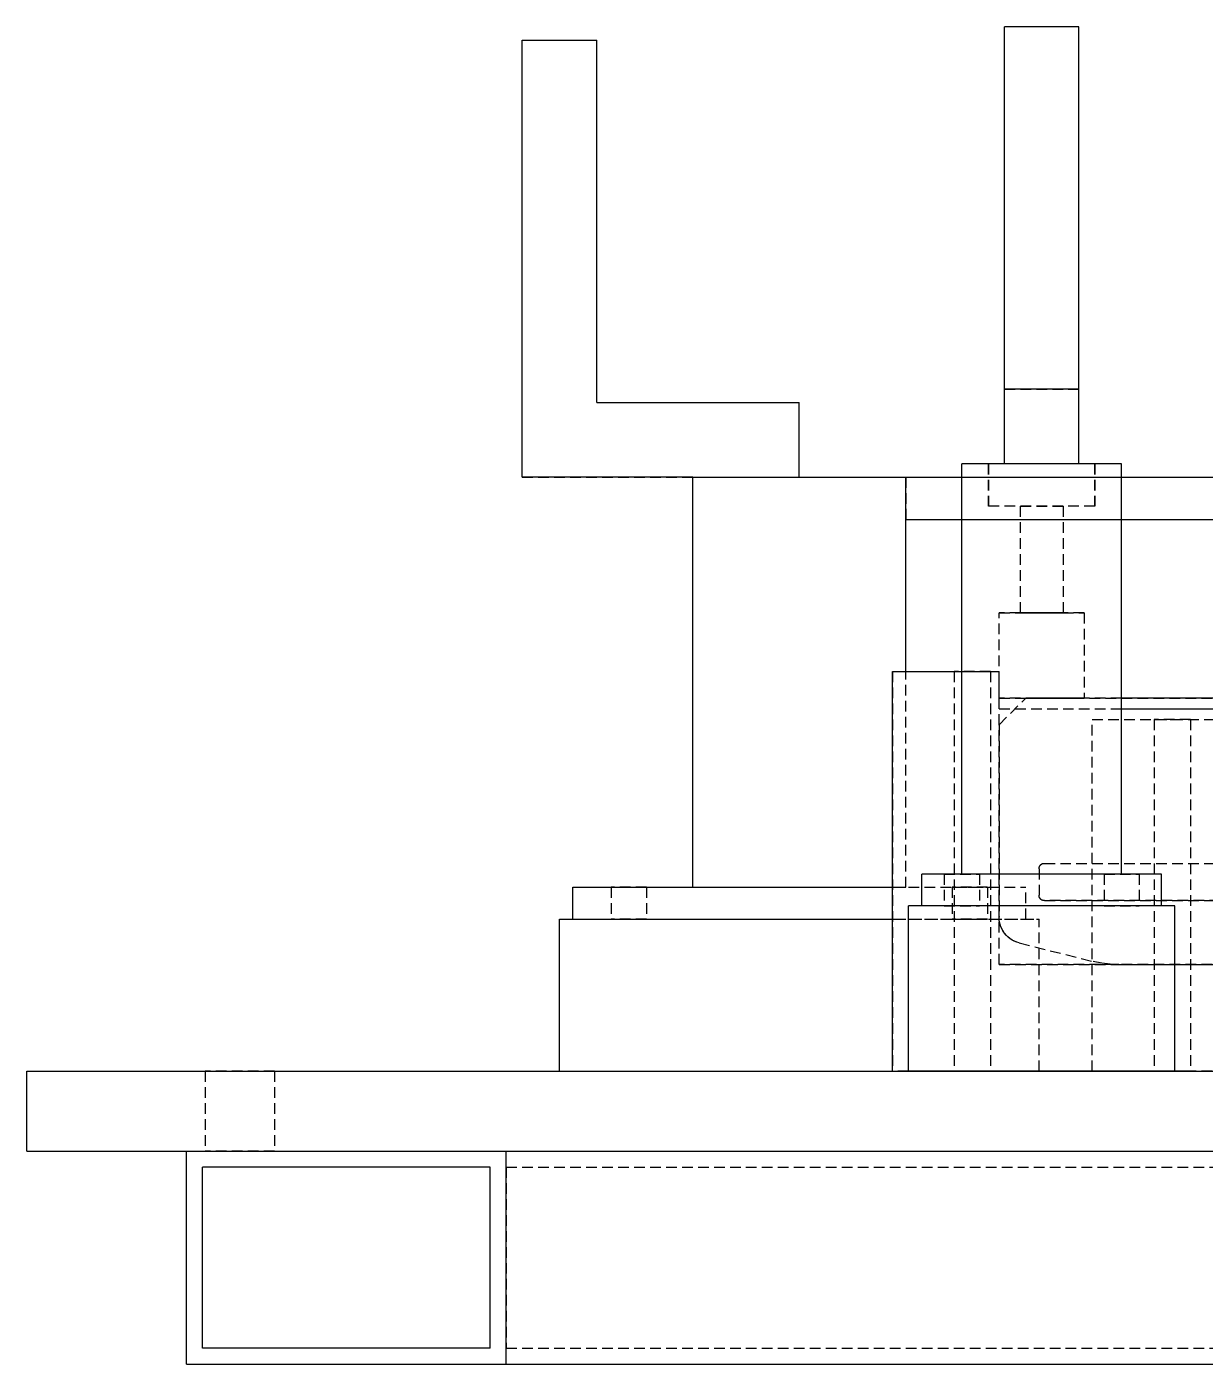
# Model space of a CAD drawing. Header units: metres. Extents: x -200 to 3000, y -1652 to 380.
# Drawn here: x 2320 to 2541.2, y -815 to -564 of the extents above; entities that cross this region are included whole.
import ezdxf

# ---------------------------------------------------------------- set-up
doc = ezdxf.new("R2010")
doc.units = ezdxf.units.M
doc.linetypes.add('DASHED2', pattern=[3, 2, -1])
doc.layers.add('GIZLI', color=8, linetype='DASHED2')
doc.layers.add('GORUNEN', color=7, linetype='Continuous')

msp = doc.modelspace()

# ---------------------------------------------------------------- linework, layer by layer
at = {"layer": 'GIZLI'}
for points in [[(2503.5, -646), (2503.5, -564)], [(2517.5, -564), (2503.5, -564)], [(2517.5, -646), (2517.5, -564)], [(2413, -566.5), (2427, -566.5)], [(2413, -648.5), (2413, -566.5)], [(2413, -566.5), (2427, -566.5)], [(2413, -648.5), (2413, -566.5)], [(2413, -566.5), (2427, -566.5)], [(2413, -648.5), (2413, -566.5)], [(2413, -566.5), (2427, -566.5)], [(2413, -648.5), (2413, -566.5)], [(2413, -566.5), (2427, -566.5)], [(2413, -648.5), (2413, -566.5)], [(2427, -634.5), (2427, -566.5)], [(2427, -634.5), (2427, -566.5)], [(2427, -634.5), (2427, -566.5)], [(2427, -634.5), (2427, -566.5)], [(2427, -634.5), (2427, -566.5)], [(2503.5, -632), (2517.5, -632)], [(2427, -634.5), (2465, -634.5)], [(2427, -634.5), (2465, -634.5)], [(2427, -634.5), (2465, -634.5)], [(2427, -634.5), (2465, -634.5)], [(2427, -634.5), (2465, -634.5)], [(2465, -648.5), (2465, -634.5)], [(2465, -648.5), (2465, -634.5)], [(2465, -648.5), (2465, -634.5)], [(2465, -648.5), (2465, -634.5)], [(2465, -648.5), (2465, -634.5)], [(2500.5, -646), (2495.5, -646)], [(2495.5, -723), (2495.5, -646)], [(2520.5, -646), (2500.5, -646)], [(2500.5, -646), (2500.5, -654)], [(2500.5, -654), (2500.5, -646)], [(2517.5, -646), (2503.5, -646)], [(2517.5, -646), (2503.5, -646)], [(2525.5, -646), (2520.5, -646)], [(2520.5, -654), (2520.5, -646)], [(2520.5, -646), (2520.5, -654)], [(2525.5, -723), (2525.5, -646)], [(2445, -648.5), (2413, -648.5)], [(2413, -648.5), (2445, -648.5)], [(2445, -648.5), (2413, -648.5)], [(2413, -648.5), (2445, -648.5)], [(2413, -648.5), (2445, -648.5)], [(2445, -648.5), (2485, -648.5)], [(2445, -648.5), (2465, -648.5)], [(2445, -648.5), (2465, -648.5)], [(2445, -648.5), (2485, -648.5)], [(2445, -725.5), (2445, -648.5)], [(2445, -725.5), (2445, -648.5)], [(2445, -648.5), (2485, -648.5)], [(2445, -648.5), (2465, -648.5)], [(2445, -648.5), (2465, -648.5)], [(2445, -648.5), (2485, -648.5)], [(2445, -725.5), (2445, -648.5)], [(2445, -725.5), (2445, -648.5)], [(2445, -648.5), (2465, -648.5)], [(2445, -648.5), (2465, -648.5)], [(2445, -648.5), (2485, -648.5)], [(2445, -725.5), (2445, -648.5)], [(2485, -648.5), (2610, -648.5)], [(2485, -648.5), (2485, -656.5)], [(2485, -725.5), (2485, -648.5)], [(2485, -648.5), (2485, -656.5)], [(2485, -725.5), (2485, -648.5)], [(2485, -648.5), (2610, -648.5)], [(2485, -648.5), (2610, -648.5)], [(2485, -648.5), (2485, -656.5)], [(2485, -725.5), (2485, -648.5)], [(2485, -648.5), (2485, -656.5)], [(2485, -725.5), (2485, -648.5)], [(2485, -648.5), (2610, -648.5)], [(2485, -648.5), (2610, -648.5)], [(2485, -648.5), (2485, -656.5)], [(2485, -648.5), (2485, -656.5)], [(2485, -725.5), (2485, -648.5)], [(2495.5, -648.5), (2525.5, -648.5)], [(2520.5, -654), (2500.5, -654)], [(2520.5, -654), (2500.5, -654)], [(2506.5, -674), (2506.5, -654)], [(2506.5, -654), (2514.5, -654)], [(2514.5, -654), (2506.5, -654)], [(2514.5, -654), (2514.5, -674)], [(2485, -656.5), (2610, -656.5)], [(2485, -656.5), (2610, -656.5)], [(2485, -656.5), (2610, -656.5)], [(2485, -656.5), (2610, -656.5)], [(2485, -656.5), (2610, -656.5)], [(2495.5, -656.5), (2525.5, -656.5)], [(2502.5, -690), (2502.5, -674)], [(2502.5, -674), (2518.5, -674)], [(2518.5, -674), (2502.5, -674)], [(2506.5, -674), (2514.5, -674)], [(2514.5, -674), (2506.5, -674)], [(2518.5, -674), (2518.5, -690)], [(2482.5, -685), (2482.5, -760)], [(2482.5, -685), (2502.5, -685)], [(2485, -725.5), (2485, -685)], [(2500.9, -685), (2494.1, -685)], [(2494.1, -685), (2497.5, -685)], [(2494.1, -685), (2494.1, -760)], [(2495.5, -685), (2502.5, -685)], [(2497.5, -685), (2500.9, -685)], [(2500.9, -685), (2500.9, -760)], [(2502.5, -740), (2502.5, -685)], [(2502.5, -692), (2502.5, -685)], [(2502.5, -690), (2518.5, -690)], [(2518.5, -690), (2502.5, -690)], [(2502.5, -695), (2507.5, -690)], [(2502.5, -695), (2507.5, -690)], [(2525.5, -690), (2507.5, -690)], [(2507.5, -690), (2692.5, -690)], [(2502.5, -692), (2525.5, -692)], [(2502.5, -740), (2502.5, -692)], [(2502.5, -692), (2692.5, -692)], [(2502.5, -731.094), (2502.5, -695)], [(2502.5, -695), (2502.5, -731.094)], [(2520, -760), (2520, -694)], [(2520, -694), (2550, -694)], [(2520, -760), (2520, -694)], [(2520, -694), (2550, -694)], [(2520, -760), (2520, -694)], [(2520, -694), (2550, -694)], [(2520, -760), (2520, -694)], [(2520, -694), (2550, -694)], [(2538.4, -694), (2531.6, -694)], [(2531.6, -694), (2535, -694)], [(2538.4, -694), (2531.6, -694)], [(2531.6, -694), (2535, -694)], [(2531.6, -694), (2531.6, -760)], [(2531.6, -694), (2531.6, -760)], [(2535, -694), (2538.4, -694)], [(2535, -694), (2538.4, -694)], [(2538.4, -694), (2538.4, -760)], [(2538.4, -694), (2538.4, -760)], [(2510, -722), (2510.005, -721.902), (2510.019, -721.805), (2510.043, -721.71), (2510.076, -721.617), (2510.118, -721.529), (2510.169, -721.444), (2510.227, -721.366), (2510.293, -721.293), (2510.366, -721.227), (2510.444, -721.169), (2510.529, -721.118), (2510.617, -721.076), (2510.71, -721.043), (2510.805, -721.019), (2510.902, -721.005), (2511, -721)], [(2510, -722), (2510.005, -721.905), (2510.018, -721.81), (2510.041, -721.717), (2510.072, -721.627), (2510.112, -721.54), (2510.16, -721.458), (2510.215, -721.38), (2510.278, -721.309), (2510.347, -721.243), (2510.421, -721.184), (2510.502, -721.133), (2510.587, -721.09), (2510.675, -721.054), (2510.767, -721.028), (2510.861, -721.01), (2510.93, -721.002), (2511, -721)], [(2510, -722), (2510, -727)], [(2510, -722), (2510, -727)], [(2511, -721), (2544, -721)], [(2511, -721), (2544, -721)], [(2533, -723), (2488, -723)], [(2488, -729), (2488, -723)], [(2498.8, -723), (2492.2, -723)], [(2492.2, -723), (2498.8, -723)], [(2498.8, -723), (2492.2, -723)], [(2492.2, -723), (2498.8, -723)], [(2492.2, -723), (2492.2, -729)], [(2492.2, -723), (2492.2, -729)], [(2525.5, -723), (2495.5, -723)], [(2525.5, -723), (2495.5, -723)], [(2498.8, -723), (2498.8, -729)], [(2498.8, -723), (2498.8, -729)], [(2528.8, -723), (2522.2, -723)], [(2522.2, -723), (2528.8, -723)], [(2528.8, -723), (2522.2, -723)], [(2522.2, -723), (2528.8, -723)], [(2522.2, -723), (2522.2, -729)], [(2522.2, -723), (2522.2, -729)], [(2528.8, -723), (2528.8, -729)], [(2528.8, -723), (2528.8, -729)], [(2533, -729), (2533, -723)], [(2422.5, -725.5), (2507.5, -725.5)], [(2422.5, -725.5), (2507.5, -725.5)], [(2422.5, -731.5), (2422.5, -725.5)], [(2422.5, -731.5), (2422.5, -725.5)], [(2422.5, -725.5), (2507.5, -725.5)], [(2422.5, -725.5), (2507.5, -725.5)], [(2422.5, -731.5), (2422.5, -725.5)], [(2422.5, -731.5), (2422.5, -725.5)], [(2422.5, -725.5), (2507.5, -725.5)], [(2422.5, -731.5), (2422.5, -725.5)], [(2436.3, -725.5), (2429.7, -725.5)], [(2429.7, -725.5), (2433, -725.5)], [(2436.3, -725.5), (2429.7, -725.5)], [(2429.7, -725.5), (2433, -725.5)], [(2436.3, -725.5), (2429.7, -725.5)], [(2429.7, -725.5), (2433, -725.5)], [(2436.3, -725.5), (2429.7, -725.5)], [(2429.7, -725.5), (2433, -725.5)], [(2436.3, -725.5), (2429.7, -725.5)], [(2429.7, -725.5), (2433, -725.5)], [(2436.3, -725.5), (2429.7, -725.5)], [(2429.7, -725.5), (2433, -725.5)], [(2429.7, -725.5), (2429.7, -731.5)], [(2429.7, -725.5), (2429.7, -731.5)], [(2429.7, -725.5), (2429.7, -731.5)], [(2429.7, -725.5), (2429.7, -731.5)], [(2429.7, -725.5), (2429.7, -731.5)], [(2429.7, -725.5), (2429.7, -731.5)], [(2433, -725.5), (2436.3, -725.5)], [(2433, -725.5), (2436.3, -725.5)], [(2433, -725.5), (2436.3, -725.5)], [(2433, -725.5), (2436.3, -725.5)], [(2433, -725.5), (2436.3, -725.5)], [(2433, -725.5), (2436.3, -725.5)], [(2436.3, -725.5), (2436.3, -731.5)], [(2436.3, -725.5), (2436.3, -731.5)], [(2436.3, -725.5), (2436.3, -731.5)], [(2436.3, -725.5), (2436.3, -731.5)], [(2436.3, -725.5), (2436.3, -731.5)], [(2436.3, -725.5), (2436.3, -731.5)], [(2445, -725.5), (2485, -725.5)], [(2445, -725.5), (2485, -725.5)], [(2445, -725.5), (2485, -725.5)], [(2445, -725.5), (2485, -725.5)], [(2445, -725.5), (2485, -725.5)], [(2445, -725.5), (2485, -725.5)], [(2482.5, -725.5), (2507.5, -725.5)], [(2500.3, -725.5), (2493.7, -725.5)], [(2493.7, -725.5), (2497, -725.5)], [(2500.3, -725.5), (2493.7, -725.5)], [(2493.7, -725.5), (2497, -725.5)], [(2500.3, -725.5), (2493.7, -725.5)], [(2493.7, -725.5), (2497, -725.5)], [(2500.3, -725.5), (2493.7, -725.5)], [(2493.7, -725.5), (2497, -725.5)], [(2500.3, -725.5), (2493.7, -725.5)], [(2493.7, -725.5), (2497, -725.5)], [(2500.3, -725.5), (2493.7, -725.5)], [(2493.7, -725.5), (2497, -725.5)], [(2493.7, -725.5), (2493.7, -731.5)], [(2493.7, -725.5), (2493.7, -731.5)], [(2493.7, -725.5), (2493.7, -731.5)], [(2493.7, -725.5), (2493.7, -731.5)], [(2493.7, -725.5), (2493.7, -731.5)], [(2493.7, -725.5), (2493.7, -731.5)], [(2497, -725.5), (2500.3, -725.5)], [(2497, -725.5), (2500.3, -725.5)], [(2497, -725.5), (2500.3, -725.5)], [(2497, -725.5), (2500.3, -725.5)], [(2497, -725.5), (2500.3, -725.5)], [(2497, -725.5), (2500.3, -725.5)], [(2500.3, -725.5), (2500.3, -731.5)], [(2500.3, -725.5), (2500.3, -731.5)], [(2500.3, -725.5), (2500.3, -731.5)], [(2500.3, -725.5), (2500.3, -731.5)], [(2500.3, -725.5), (2500.3, -731.5)], [(2500.3, -725.5), (2500.3, -731.5)], [(2507.5, -731.5), (2507.5, -725.5)], [(2507.5, -731.5), (2507.5, -725.5)], [(2507.5, -731.5), (2507.5, -725.5)], [(2507.5, -731.5), (2507.5, -725.5)], [(2507.5, -731.5), (2507.5, -725.5)], [(2507.5, -731.5), (2507.5, -725.5)], [(2511, -728), (2510.902, -727.995), (2510.805, -727.981), (2510.71, -727.957), (2510.617, -727.924), (2510.529, -727.882), (2510.444, -727.831), (2510.366, -727.773), (2510.293, -727.707), (2510.227, -727.634), (2510.169, -727.556), (2510.118, -727.471), (2510.076, -727.383), (2510.043, -727.29), (2510.019, -727.195), (2510.005, -727.098), (2510, -727)], [(2511, -728), (2510.905, -727.995), (2510.81, -727.982), (2510.717, -727.959), (2510.627, -727.928), (2510.54, -727.888), (2510.458, -727.84), (2510.38, -727.785), (2510.309, -727.722), (2510.243, -727.653), (2510.184, -727.579), (2510.133, -727.498), (2510.09, -727.413), (2510.054, -727.325), (2510.028, -727.233), (2510.01, -727.139), (2510.002, -727.07), (2510, -727)], [(2485.5, -760), (2485.5, -729)], [(2535.5, -729), (2485.5, -729)], [(2533, -729), (2488, -729)], [(2533, -729), (2488, -729)], [(2498.8, -729), (2492.2, -729)], [(2492.2, -729), (2498.8, -729)], [(2498.8, -729), (2492.2, -729)], [(2492.2, -729), (2498.8, -729)], [(2544, -728), (2511, -728)], [(2511, -728), (2544, -728)], [(2528.8, -729), (2522.2, -729)], [(2522.2, -729), (2528.8, -729)], [(2528.8, -729), (2522.2, -729)], [(2522.2, -729), (2528.8, -729)], [(2535.5, -760), (2535.5, -729)], [(2420, -731.5), (2510, -731.5)], [(2420, -731.5), (2510, -731.5)], [(2420, -760), (2420, -731.5)], [(2420, -760), (2420, -731.5)], [(2420, -731.5), (2510, -731.5)], [(2420, -731.5), (2510, -731.5)], [(2420, -760), (2420, -731.5)], [(2420, -760), (2420, -731.5)], [(2420, -731.5), (2510, -731.5)], [(2420, -760), (2420, -731.5)], [(2422.5, -731.5), (2507.5, -731.5)], [(2422.5, -731.5), (2507.5, -731.5)], [(2422.5, -731.5), (2507.5, -731.5)], [(2422.5, -731.5), (2507.5, -731.5)], [(2422.5, -731.5), (2507.5, -731.5)], [(2422.5, -731.5), (2507.5, -731.5)], [(2436.3, -731.5), (2429.7, -731.5)], [(2429.7, -731.5), (2433, -731.5)], [(2436.3, -731.5), (2429.7, -731.5)], [(2429.7, -731.5), (2433, -731.5)], [(2436.3, -731.5), (2429.7, -731.5)], [(2429.7, -731.5), (2433, -731.5)], [(2436.3, -731.5), (2429.7, -731.5)], [(2429.7, -731.5), (2433, -731.5)], [(2436.3, -731.5), (2429.7, -731.5)], [(2429.7, -731.5), (2433, -731.5)], [(2436.3, -731.5), (2429.7, -731.5)], [(2429.7, -731.5), (2433, -731.5)], [(2433, -731.5), (2436.3, -731.5)], [(2433, -731.5), (2436.3, -731.5)], [(2433, -731.5), (2436.3, -731.5)], [(2433, -731.5), (2436.3, -731.5)], [(2433, -731.5), (2436.3, -731.5)], [(2433, -731.5), (2436.3, -731.5)], [(2482.5, -731.5), (2510, -731.5)], [(2500.3, -731.5), (2493.7, -731.5)], [(2493.7, -731.5), (2497, -731.5)], [(2500.3, -731.5), (2493.7, -731.5)], [(2493.7, -731.5), (2497, -731.5)], [(2500.3, -731.5), (2493.7, -731.5)], [(2493.7, -731.5), (2497, -731.5)], [(2500.3, -731.5), (2493.7, -731.5)], [(2493.7, -731.5), (2497, -731.5)], [(2500.3, -731.5), (2493.7, -731.5)], [(2493.7, -731.5), (2497, -731.5)], [(2500.3, -731.5), (2493.7, -731.5)], [(2493.7, -731.5), (2497, -731.5)], [(2497, -731.5), (2500.3, -731.5)], [(2497, -731.5), (2500.3, -731.5)], [(2497, -731.5), (2500.3, -731.5)], [(2497, -731.5), (2500.3, -731.5)], [(2497, -731.5), (2500.3, -731.5)], [(2497, -731.5), (2500.3, -731.5)], [(2506.29, -735.945), (2505.837, -735.809), (2505.398, -735.63), (2504.978, -735.411), (2504.581, -735.153), (2504.21, -734.859), (2503.869, -734.531), (2503.56, -734.172), (2503.286, -733.785), (2503.051, -733.375), (2502.855, -732.943), (2502.701, -732.496), (2502.59, -732.035), (2502.522, -731.567), (2502.5, -731.094)], [(2506.29, -735.945), (2505.814, -735.801), (2505.355, -735.61), (2504.917, -735.375), (2504.505, -735.097), (2504.122, -734.78), (2503.773, -734.426), (2503.46, -734.04), (2503.187, -733.624), (2502.957, -733.183), (2502.772, -732.721), (2502.634, -732.244), (2502.544, -731.755), (2502.511, -731.425), (2502.5, -731.094)], [(2510, -760), (2510, -731.5)], [(2510, -760), (2510, -731.5)], [(2510, -760), (2510, -731.5)], [(2510, -760), (2510, -731.5)], [(2510, -760), (2510, -731.5)], [(2510, -760), (2510, -731.5)], [(2506.29, -735.945), (2520.171, -739.406)], [(2506.29, -735.945), (2520.171, -739.406)], [(2502.5, -740), (2692.5, -740)], [(2692.5, -740), (2502.5, -740)], [(2525.01, -740), (2523.382, -739.934), (2521.766, -739.735), (2520.171, -739.406)], [(2525.01, -740), (2523.382, -739.934), (2521.766, -739.735), (2520.171, -739.406)], [(2525.01, -740), (2674.99, -740)], [(2525.01, -740), (2674.99, -740)], [(2320, -775), (2320, -760)], [(2320, -760), (2880, -760)], [(2366.5, -760), (2353.5, -760)], [(2353.5, -760), (2360, -760)], [(2366.5, -760), (2353.5, -760)], [(2353.5, -760), (2360, -760)], [(2366.5, -760), (2353.5, -760)], [(2353.5, -760), (2360, -760)], [(2353.5, -760), (2353.5, -775)], [(2353.5, -760), (2353.5, -775)], [(2353.5, -760), (2353.5, -775)], [(2360, -760), (2366.5, -760)], [(2360, -760), (2366.5, -760)], [(2360, -760), (2366.5, -760)], [(2366.5, -760), (2366.5, -775)], [(2366.5, -760), (2366.5, -775)], [(2366.5, -760), (2366.5, -775)], [(2420, -760), (2510, -760)], [(2420, -760), (2510, -760)], [(2420, -760), (2510, -760)], [(2420, -760), (2510, -760)], [(2420, -760), (2510, -760)], [(2420, -760), (2510, -760)], [(2692.5, -760), (2482.5, -760)], [(2482.5, -760), (2692.5, -760)], [(2535.5, -760), (2485.5, -760)], [(2535.5, -760), (2485.5, -760)], [(2500.9, -760), (2494.1, -760)], [(2494.1, -760), (2497.5, -760)], [(2497.5, -760), (2500.9, -760)], [(2520, -760), (2550, -760)], [(2520, -760), (2550, -760)], [(2520, -760), (2550, -760)], [(2520, -760), (2550, -760)], [(2538.4, -760), (2531.6, -760)], [(2531.6, -760), (2535, -760)], [(2538.4, -760), (2531.6, -760)], [(2531.6, -760), (2535, -760)], [(2535, -760), (2538.4, -760)], [(2535, -760), (2538.4, -760)], [(2320, -775), (2880, -775)], [(2350, -815), (2350, -775)], [(2350, -775), (2410, -775)], [(2350, -775), (2410, -775)], [(2366.5, -775), (2353.5, -775)], [(2353.5, -775), (2360, -775)], [(2366.5, -775), (2353.5, -775)], [(2353.5, -775), (2360, -775)], [(2366.5, -775), (2353.5, -775)], [(2353.5, -775), (2360, -775)], [(2360, -775), (2366.5, -775)], [(2360, -775), (2366.5, -775)], [(2360, -775), (2366.5, -775)], [(2410, -815), (2410, -775)], [(2410, -815), (2410, -775)], [(2410, -775), (2790, -775)], [(2410, -815), (2410, -775)], [(2410, -775), (2790, -775)], [(2410, -815), (2410, -775)], [(2410, -775), (2790, -775)], [(2410, -815), (2410, -775)], [(2410, -775), (2790, -775)], [(2410, -815), (2410, -775)], [(2410, -775), (2790, -775)], [(2410, -815), (2410, -775)], [(2410, -775), (2790, -775)], [(2407, -778), (2353, -778)], [(2353, -812), (2353, -778)], [(2407, -812), (2407, -778)], [(2410, -778), (2410, -812)], [(2410, -778), (2410, -812)], [(2410, -778), (2790, -778)], [(2410, -778), (2790, -778)], [(2410, -778), (2410, -812)], [(2410, -778), (2410, -812)], [(2410, -778), (2790, -778)], [(2410, -778), (2790, -778)], [(2410, -778), (2410, -812)], [(2410, -778), (2410, -812)], [(2410, -778), (2790, -778)], [(2410, -778), (2790, -778)], [(2407, -812), (2353, -812)], [(2410, -812), (2790, -812)], [(2410, -812), (2790, -812)], [(2410, -812), (2790, -812)], [(2410, -812), (2790, -812)], [(2410, -812), (2790, -812)], [(2410, -812), (2790, -812)], [(2350, -815), (2410, -815)], [(2410, -815), (2790, -815)], [(2410, -815), (2790, -815)], [(2410, -815), (2790, -815)], [(2410, -815), (2790, -815)], [(2410, -815), (2790, -815)]]:
    msp.add_lwpolyline(points, dxfattribs=at)
at = {"layer": 'GORUNEN'}
for points in [[(2517.5, -564), (2503.5, -564)], [(2503.5, -632), (2503.5, -564)], [(2517.5, -632), (2517.5, -564)], [(2413, -566.5), (2427, -566.5)], [(2413, -648.5), (2413, -566.5)], [(2427, -634.5), (2427, -566.5)], [(2517.5, -632), (2503.5, -632)], [(2503.5, -646), (2503.5, -632)], [(2517.5, -646), (2517.5, -632)], [(2427, -634.5), (2465, -634.5)], [(2465, -648.5), (2465, -634.5)], [(2495.5, -723), (2495.5, -646)], [(2525.5, -646), (2495.5, -646)], [(2525.5, -723), (2525.5, -646)], [(2445, -648.5), (2413, -648.5)], [(2445, -648.5), (2485, -648.5)], [(2445, -725.5), (2445, -648.5)], [(2485, -685), (2485, -648.5)], [(2485, -648.5), (2495.5, -648.5)], [(2525.5, -648.5), (2610, -648.5)], [(2485, -656.5), (2495.5, -656.5)], [(2525.5, -656.5), (2610, -656.5)], [(2482.5, -760), (2482.5, -685)], [(2482.5, -685), (2495.5, -685)], [(2692.5, -690), (2525.5, -690)], [(2525.5, -692), (2692.5, -692)], [(2488, -729), (2488, -723)], [(2533, -723), (2488, -723)], [(2533, -729), (2533, -723)], [(2422.5, -725.5), (2482.5, -725.5)], [(2422.5, -731.5), (2422.5, -725.5)], [(2485.5, -760), (2485.5, -729)], [(2535.5, -729), (2485.5, -729)], [(2535.5, -760), (2535.5, -729)], [(2420, -731.5), (2482.5, -731.5)], [(2420, -760), (2420, -731.5)], [(2320, -775), (2320, -760)], [(2320, -760), (2880, -760)], [(2320, -775), (2880, -775)], [(2350, -815), (2350, -775)], [(2410, -815), (2410, -775)], [(2407, -778), (2353, -778)], [(2353, -812), (2353, -778)], [(2407, -812), (2407, -778)], [(2407, -812), (2353, -812)], [(2350, -815), (2410, -815)], [(2410, -815), (2790, -815)]]:
    msp.add_lwpolyline(points, dxfattribs=at)

doc.saveas('drawing.dxf')
